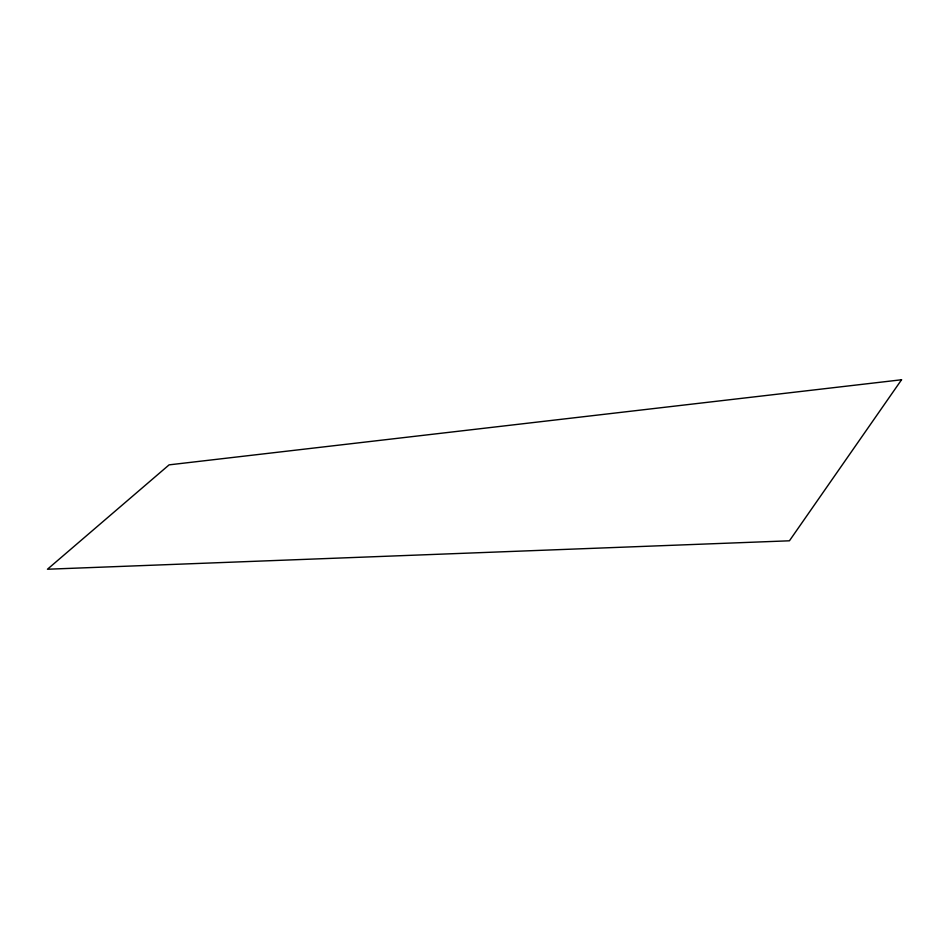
<?xml version="1.0" encoding="UTF-8"?>
<svg xmlns="http://www.w3.org/2000/svg" width="949" height="949" viewBox="0 0 949 949"><rect width="100%" height="100%" fill="white"/><g stroke="black" fill="none" stroke-linecap="round" stroke-linejoin="round"><path stroke-width="1.42" d="M901.55 379.766L789.426 540.8L47.45 569.234L169.112 464.856L901.55 379.766"/></g></svg>
